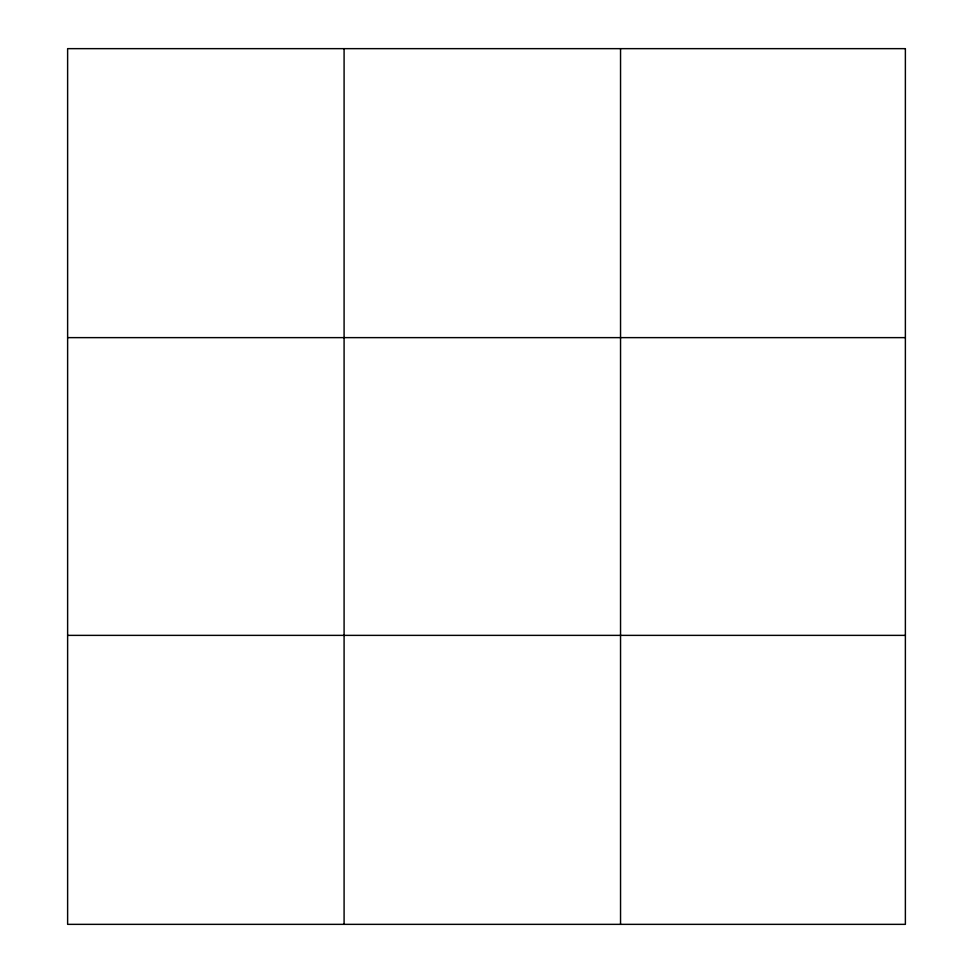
<?xml version="1.0" encoding="UTF-8"?>
<svg xmlns="http://www.w3.org/2000/svg" width="973" height="973" viewBox="0 0 973 973"><rect width="100%" height="100%" fill="white"/><g stroke="black" fill="none" stroke-linecap="round" stroke-linejoin="round"><path stroke-width="1.46" d="M344.089 924.35L344.089 48.65M620.543 924.35L620.543 48.65M67.624 337.631L905.376 337.631M67.624 635.369L905.376 635.369M905.376 48.65L905.376 924.35L67.624 924.35L67.624 48.65L905.376 48.65"/></g></svg>
